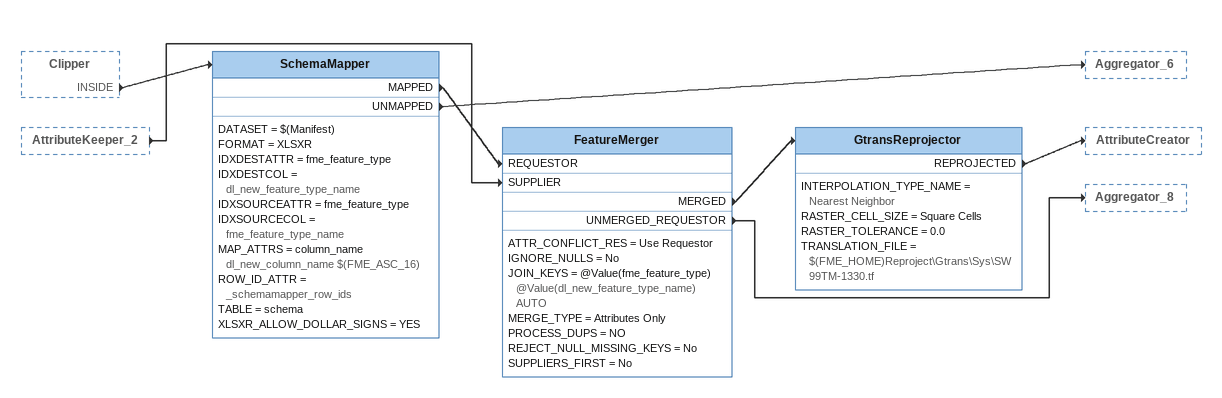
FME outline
Clipper [outside]
    INSIDE -> SchemaMapper
AttributeKeeper_2 [outside]
    -> FeatureMerger [SUPPLIER]
SchemaMapper
    DATASET = $(Manifest)
    FORMAT = XLSXR
    IDXDESTATTR = fme_feature_type
    IDXDESTCOL = dl_new_feature_type_name
    IDXSOURCEATTR = fme_feature_type
    IDXSOURCECOL = fme_feature_type_name
    MAP_ATTRS = column_name dl_new_column_name $(FME_ASC_16)
    ROW_ID_ATTR = _schemamapper_row_ids
    TABLE = schema
    XLSXR_ALLOW_DOLLAR_SIGNS = YES
    MAPPED -> FeatureMerger [REQUESTOR]
    UNMAPPED -> Aggregator_6
FeatureMerger
    ATTR_CONFLICT_RES = Use Requestor
    IGNORE_NULLS = No
    JOIN_KEYS = @Value(fme_feature_type) @Value(dl_new_feature_type_name) AUTO
    MERGE_TYPE = Attributes Only
    PROCESS_DUPS = NO
    REJECT_NULL_MISSING_KEYS = No
    SUPPLIERS_FIRST = No
    MERGED -> GtransReprojector
    UNMERGED_REQUESTOR -> Aggregator_8
GtransReprojector
    INTERPOLATION_TYPE_NAME = Nearest Neighbor
    RASTER_CELL_SIZE = Square Cells
    RASTER_TOLERANCE = 0.0
    TRANSLATION_FILE = $(FME_HOME)Reproject\Gtrans\Sys\SW99TM-1330.tf
    REPROJECTED -> AttributeCreator
